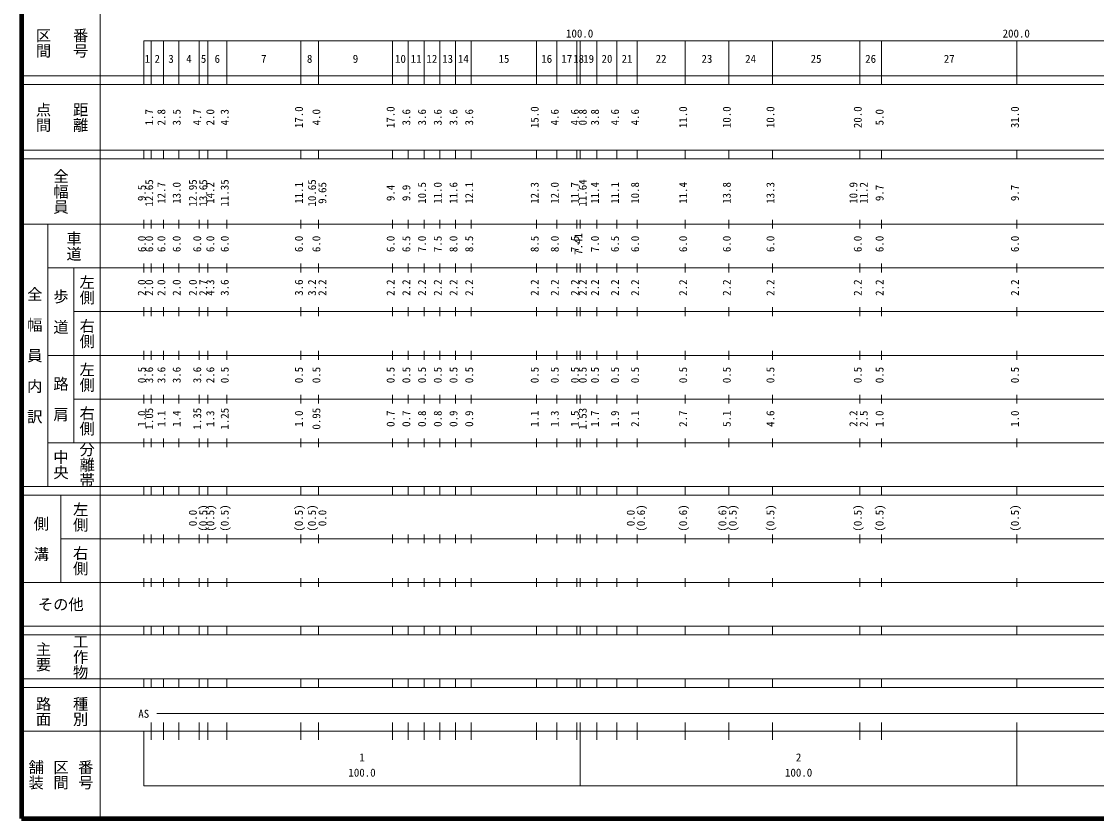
# Model space of a CAD drawing. Units: millimetres on the paper, enlarged 1000 times. Extents: x 40000 to 680000, y 20000 to 380000.
# Drawn here: x 40000 to 286232, y 20000 to 202409 of the extents above; entities that cross this region are included whole.
import ezdxf
from ezdxf.enums import TextEntityAlignment as Align

# ---------------------------------------------------------------- set-up
doc = ezdxf.new("R2010")
doc.units = ezdxf.units.MM
doc.header["$LTSCALE"] = 1000
doc.layers.add('M-TTL', color=2, linetype='Continuous', lineweight=140)
doc.layers.add('M-TTL-BAND', color=7, linetype='Continuous', lineweight=13)
doc.styles.add('@ＭＳ ゴシック', font='')
doc.styles.add('ＭＳ ゴシック', font='')
doc.styles.get('@ＭＳ ゴシック').set_extended_font_data('@MS Gothic')
doc.styles.get('ＭＳ ゴシック').set_extended_font_data('MS Gothic')

msp = doc.modelspace()

# ---------------------------------------------------------------- linework, layer by layer
at = {"layer": 'M-TTL'}
for p, q in [((40000, 380000), (40000, 20000)), ((40000, 20000), (680000, 20000))]:
    msp.add_line(p, q, dxfattribs=at)
at = {"layer": 'M-TTL-BAND'}
for p, q in [((58000, 370000), (58000, 20000)), ((68000, 198000), (579000, 198000)), ((68000, 198000), (68000, 188000)), ((69700, 188000), (69700, 198000)), ((72500, 188000), (72500, 198000)), ((76000, 188000), (76000, 198000)), ((80700, 188000), (80700, 198000)), ((82700, 188000), (82700, 198000)), ((87000, 188000), (87000, 198000)), ((104000, 188000), (104000, 198000)), ((108000, 188000), (108000, 198000)), ((125000, 188000), (125000, 198000)), ((128600, 188000), (128600, 198000)), ((132200, 188000), (132200, 198000)), ((135800, 188000), (135800, 198000)), ((139400, 188000), (139400, 198000)), ((143000, 188000), (143000, 198000)), ((158000, 188000), (158000, 198000)), ((162600, 188000), (162600, 198000)), ((167200, 188000), (167200, 198000)), ((168000, 188000), (168000, 198000)), ((171800, 188000), (171800, 198000)), ((176400, 188000), (176400, 198000)), ((181000, 188000), (181000, 198000)), ((192000, 188000), (192000, 198000)), ((202000, 188000), (202000, 198000)), ((212000, 188000), (212000, 198000)), ((232000, 188000), (232000, 198000)), ((237000, 188000), (237000, 198000)), ((268000, 188000), (268000, 198000)), ((40000, 190000), (579000, 190000)), ((40000, 188000), (579000, 188000)), ((40000, 173000), (579000, 173000)), ((68000, 171000), (68000, 173000)), ((69700, 171000), (69700, 173000)), ((72500, 171000), (72500, 173000)), ((76000, 171000), (76000, 173000)), ((80700, 171000), (80700, 173000)), ((82700, 171000), (82700, 173000)), ((87000, 171000), (87000, 173000)), ((104000, 171000), (104000, 173000)), ((108000, 171000), (108000, 173000)), ((125000, 171000), (125000, 173000)), ((128600, 171000), (128600, 173000)), ((132200, 171000), (132200, 173000)), ((135800, 171000), (135800, 173000)), ((139400, 171000), (139400, 173000)), ((143000, 171000), (143000, 173000)), ((158000, 171000), (158000, 173000)), ((162600, 171000), (162600, 173000)), ((167200, 171000), (167200, 173000)), ((168000, 171000), (168000, 173000)), ((171800, 171000), (171800, 173000)), ((176400, 171000), (176400, 173000)), ((181000, 171000), (181000, 173000)), ((192000, 171000), (192000, 173000)), ((202000, 171000), (202000, 173000)), ((212000, 171000), (212000, 173000)), ((232000, 171000), (232000, 173000)), ((237000, 171000), (237000, 173000)), ((268000, 171000), (268000, 173000)), ((40000, 171000), (579000, 171000)), ((40000, 156000), (579000, 156000)), ((46000, 96000), (46000, 156000)), ((68000, 155000), (68000, 157000)), ((69700, 155000), (69700, 157000)), ((72500, 155000), (72500, 157000)), ((76000, 155000), (76000, 157000)), ((80700, 155000), (80700, 157000)), ((82700, 155000), (82700, 157000)), ((87000, 155000), (87000, 157000)), ((104000, 155000), (104000, 157000)), ((108000, 155000), (108000, 157000)), ((125000, 155000), (125000, 157000)), ((128600, 155000), (128600, 157000)), ((132200, 155000), (132200, 157000)), ((135800, 155000), (135800, 157000)), ((139400, 155000), (139400, 157000)), ((143000, 155000), (143000, 157000)), ((158000, 155000), (158000, 157000)), ((162600, 155000), (162600, 157000)), ((167200, 155000), (167200, 157000)), ((168000, 155000), (168000, 157000)), ((171800, 155000), (171800, 157000)), ((176400, 155000), (176400, 157000)), ((181000, 155000), (181000, 157000)), ((192000, 155000), (192000, 157000)), ((202000, 155000), (202000, 157000)), ((212000, 155000), (212000, 157000)), ((232000, 155000), (232000, 157000)), ((237000, 155000), (237000, 157000)), ((268000, 155000), (268000, 157000)), ((46000, 146000), (579000, 146000)), ((52000, 146000), (52000, 106000)), ((68000, 145000), (68000, 147000)), ((69700, 145000), (69700, 147000)), ((72500, 145000), (72500, 147000)), ((76000, 145000), (76000, 147000)), ((80700, 145000), (80700, 147000)), ((82700, 145000), (82700, 147000)), ((87000, 145000), (87000, 147000)), ((104000, 145000), (104000, 147000)), ((108000, 145000), (108000, 147000)), ((125000, 145000), (125000, 147000)), ((128600, 145000), (128600, 147000)), ((132200, 145000), (132200, 147000)), ((135800, 145000), (135800, 147000)), ((139400, 145000), (139400, 147000)), ((143000, 145000), (143000, 147000)), ((158000, 145000), (158000, 147000)), ((162600, 145000), (162600, 147000)), ((167200, 145000), (167200, 147000)), ((168000, 145000), (168000, 147000)), ((171800, 145000), (171800, 147000)), ((176400, 145000), (176400, 147000)), ((181000, 145000), (181000, 147000)), ((192000, 145000), (192000, 147000)), ((202000, 145000), (202000, 147000)), ((212000, 145000), (212000, 147000)), ((232000, 145000), (232000, 147000)), ((237000, 145000), (237000, 147000)), ((268000, 145000), (268000, 147000)), ((52000, 136000), (579000, 136000)), ((68000, 135000), (68000, 137000)), ((69700, 135000), (69700, 137000)), ((72500, 135000), (72500, 137000)), ((76000, 135000), (76000, 137000)), ((80700, 135000), (80700, 137000)), ((82700, 135000), (82700, 137000)), ((87000, 135000), (87000, 137000)), ((104000, 135000), (104000, 137000)), ((108000, 135000), (108000, 137000)), ((125000, 135000), (125000, 137000)), ((128600, 135000), (128600, 137000)), ((132200, 135000), (132200, 137000)), ((135800, 135000), (135800, 137000)), ((139400, 135000), (139400, 137000)), ((143000, 135000), (143000, 137000)), ((158000, 135000), (158000, 137000)), ((162600, 135000), (162600, 137000)), ((167200, 135000), (167200, 137000)), ((168000, 135000), (168000, 137000)), ((171800, 135000), (171800, 137000)), ((176400, 135000), (176400, 137000)), ((181000, 135000), (181000, 137000)), ((192000, 135000), (192000, 137000)), ((202000, 135000), (202000, 137000)), ((212000, 135000), (212000, 137000)), ((232000, 135000), (232000, 137000)), ((237000, 135000), (237000, 137000)), ((268000, 135000), (268000, 137000)), ((46000, 126000), (579000, 126000)), ((68000, 125000), (68000, 127000)), ((69700, 125000), (69700, 127000)), ((72500, 125000), (72500, 127000)), ((76000, 125000), (76000, 127000)), ((80700, 125000), (80700, 127000)), ((82700, 125000), (82700, 127000)), ((87000, 125000), (87000, 127000)), ((104000, 125000), (104000, 127000)), ((108000, 125000), (108000, 127000)), ((125000, 125000), (125000, 127000)), ((128600, 125000), (128600, 127000)), ((132200, 125000), (132200, 127000)), ((135800, 125000), (135800, 127000)), ((139400, 125000), (139400, 127000)), ((143000, 125000), (143000, 127000)), ((158000, 125000), (158000, 127000)), ((162600, 125000), (162600, 127000)), ((167200, 125000), (167200, 127000)), ((168000, 125000), (168000, 127000)), ((171800, 125000), (171800, 127000)), ((176400, 125000), (176400, 127000)), ((181000, 125000), (181000, 127000)), ((192000, 125000), (192000, 127000)), ((202000, 125000), (202000, 127000)), ((212000, 125000), (212000, 127000)), ((232000, 125000), (232000, 127000)), ((237000, 125000), (237000, 127000)), ((268000, 125000), (268000, 127000)), ((52000, 116000), (579000, 116000)), ((68000, 115000), (68000, 117000)), ((69700, 115000), (69700, 117000)), ((72500, 115000), (72500, 117000)), ((76000, 115000), (76000, 117000)), ((80700, 115000), (80700, 117000)), ((82700, 115000), (82700, 117000)), ((87000, 115000), (87000, 117000)), ((104000, 115000), (104000, 117000)), ((108000, 115000), (108000, 117000)), ((125000, 115000), (125000, 117000)), ((128600, 115000), (128600, 117000)), ((132200, 115000), (132200, 117000)), ((135800, 115000), (135800, 117000)), ((139400, 115000), (139400, 117000)), ((143000, 115000), (143000, 117000)), ((158000, 115000), (158000, 117000)), ((162600, 115000), (162600, 117000)), ((167200, 115000), (167200, 117000)), ((168000, 115000), (168000, 117000)), ((171800, 115000), (171800, 117000)), ((176400, 115000), (176400, 117000)), ((181000, 115000), (181000, 117000)), ((192000, 115000), (192000, 117000)), ((202000, 115000), (202000, 117000)), ((212000, 115000), (212000, 117000)), ((232000, 115000), (232000, 117000)), ((237000, 115000), (237000, 117000)), ((268000, 115000), (268000, 117000)), ((46000, 106000), (579000, 106000)), ((68000, 105000), (68000, 107000)), ((69700, 105000), (69700, 107000)), ((72500, 105000), (72500, 107000)), ((76000, 105000), (76000, 107000)), ((80700, 105000), (80700, 107000)), ((82700, 105000), (82700, 107000)), ((87000, 105000), (87000, 107000)), ((104000, 105000), (104000, 107000)), ((108000, 105000), (108000, 107000)), ((125000, 105000), (125000, 107000)), ((128600, 105000), (128600, 107000)), ((132200, 105000), (132200, 107000)), ((135800, 105000), (135800, 107000)), ((139400, 105000), (139400, 107000)), ((143000, 105000), (143000, 107000)), ((158000, 105000), (158000, 107000)), ((162600, 105000), (162600, 107000)), ((167200, 105000), (167200, 107000)), ((168000, 105000), (168000, 107000)), ((171800, 105000), (171800, 107000)), ((176400, 105000), (176400, 107000)), ((181000, 105000), (181000, 107000)), ((192000, 105000), (192000, 107000)), ((202000, 105000), (202000, 107000)), ((212000, 105000), (212000, 107000)), ((232000, 105000), (232000, 107000)), ((237000, 105000), (237000, 107000)), ((268000, 105000), (268000, 107000)), ((40000, 96000), (579000, 96000)), ((40000, 94000), (579000, 94000)), ((49000, 94000), (49000, 74000)), ((68000, 94000), (68000, 96000)), ((69700, 94000), (69700, 96000)), ((72500, 94000), (72500, 96000)), ((76000, 94000), (76000, 96000)), ((80700, 94000), (80700, 96000)), ((82700, 94000), (82700, 96000)), ((87000, 94000), (87000, 96000)), ((104000, 94000), (104000, 96000)), ((108000, 94000), (108000, 96000)), ((125000, 94000), (125000, 96000)), ((128600, 94000), (128600, 96000)), ((132200, 94000), (132200, 96000)), ((135800, 94000), (135800, 96000)), ((139400, 94000), (139400, 96000)), ((143000, 94000), (143000, 96000)), ((158000, 94000), (158000, 96000)), ((162600, 94000), (162600, 96000)), ((167200, 94000), (167200, 96000)), ((168000, 94000), (168000, 96000)), ((171800, 94000), (171800, 96000)), ((176400, 94000), (176400, 96000)), ((181000, 94000), (181000, 96000)), ((192000, 94000), (192000, 96000)), ((202000, 94000), (202000, 96000)), ((212000, 94000), (212000, 96000)), ((232000, 94000), (232000, 96000)), ((237000, 94000), (237000, 96000)), ((268000, 94000), (268000, 96000)), ((49000, 84000), (579000, 84000)), ((68000, 83000), (68000, 85000)), ((69700, 83000), (69700, 85000)), ((72500, 83000), (72500, 85000)), ((76000, 83000), (76000, 85000)), ((80700, 83000), (80700, 85000)), ((82700, 83000), (82700, 85000)), ((87000, 83000), (87000, 85000)), ((104000, 83000), (104000, 85000)), ((108000, 83000), (108000, 85000)), ((125000, 83000), (125000, 85000)), ((128600, 83000), (128600, 85000)), ((132200, 83000), (132200, 85000)), ((135800, 83000), (135800, 85000)), ((139400, 83000), (139400, 85000)), ((143000, 83000), (143000, 85000)), ((158000, 83000), (158000, 85000)), ((162600, 83000), (162600, 85000)), ((167200, 83000), (167200, 85000)), ((168000, 83000), (168000, 85000)), ((171800, 83000), (171800, 85000)), ((176400, 83000), (176400, 85000)), ((181000, 83000), (181000, 85000)), ((192000, 83000), (192000, 85000)), ((202000, 83000), (202000, 85000)), ((212000, 83000), (212000, 85000)), ((232000, 83000), (232000, 85000)), ((237000, 83000), (237000, 85000)), ((268000, 83000), (268000, 85000)), ((40000, 74000), (579000, 74000)), ((68000, 73000), (68000, 75000)), ((69700, 73000), (69700, 75000)), ((72500, 73000), (72500, 75000)), ((76000, 73000), (76000, 75000)), ((80700, 73000), (80700, 75000)), ((82700, 73000), (82700, 75000)), ((87000, 73000), (87000, 75000)), ((104000, 73000), (104000, 75000)), ((108000, 73000), (108000, 75000)), ((125000, 73000), (125000, 75000)), ((128600, 73000), (128600, 75000)), ((132200, 73000), (132200, 75000)), ((135800, 73000), (135800, 75000)), ((139400, 73000), (139400, 75000)), ((143000, 73000), (143000, 75000)), ((158000, 73000), (158000, 75000)), ((162600, 73000), (162600, 75000)), ((167200, 73000), (167200, 75000)), ((168000, 73000), (168000, 75000)), ((171800, 73000), (171800, 75000)), ((176400, 73000), (176400, 75000)), ((181000, 73000), (181000, 75000)), ((192000, 73000), (192000, 75000)), ((202000, 73000), (202000, 75000)), ((212000, 73000), (212000, 75000)), ((232000, 73000), (232000, 75000)), ((237000, 73000), (237000, 75000)), ((268000, 73000), (268000, 75000)), ((40000, 64000), (579000, 64000)), ((40000, 62000), (579000, 62000)), ((68000, 62000), (68000, 64000)), ((69700, 62000), (69700, 64000)), ((72500, 62000), (72500, 64000)), ((76000, 62000), (76000, 64000)), ((80700, 62000), (80700, 64000)), ((82700, 62000), (82700, 64000)), ((87000, 62000), (87000, 64000)), ((104000, 62000), (104000, 64000)), ((108000, 62000), (108000, 64000)), ((125000, 62000), (125000, 64000)), ((128600, 62000), (128600, 64000)), ((132200, 62000), (132200, 64000)), ((135800, 62000), (135800, 64000)), ((139400, 62000), (139400, 64000)), ((143000, 62000), (143000, 64000)), ((158000, 62000), (158000, 64000)), ((162600, 62000), (162600, 64000)), ((167200, 62000), (167200, 64000)), ((168000, 62000), (168000, 64000)), ((171800, 62000), (171800, 64000)), ((176400, 62000), (176400, 64000)), ((181000, 62000), (181000, 64000)), ((192000, 62000), (192000, 64000)), ((202000, 62000), (202000, 64000)), ((212000, 62000), (212000, 64000)), ((232000, 62000), (232000, 64000)), ((237000, 62000), (237000, 64000)), ((268000, 62000), (268000, 64000)), ((40000, 52000), (579000, 52000)), ((68000, 50000), (68000, 52000)), ((69700, 50000), (69700, 52000)), ((72500, 50000), (72500, 52000)), ((76000, 50000), (76000, 52000)), ((80700, 50000), (80700, 52000)), ((82700, 50000), (82700, 52000)), ((87000, 50000), (87000, 52000)), ((104000, 50000), (104000, 52000)), ((108000, 50000), (108000, 52000)), ((125000, 50000), (125000, 52000)), ((128600, 50000), (128600, 52000)), ((132200, 50000), (132200, 52000)), ((135800, 50000), (135800, 52000)), ((139400, 50000), (139400, 52000)), ((143000, 50000), (143000, 52000)), ((158000, 50000), (158000, 52000)), ((162600, 50000), (162600, 52000)), ((167200, 50000), (167200, 52000)), ((168000, 50000), (168000, 52000)), ((171800, 50000), (171800, 52000)), ((176400, 50000), (176400, 52000)), ((181000, 50000), (181000, 52000)), ((192000, 50000), (192000, 52000)), ((202000, 50000), (202000, 52000)), ((212000, 50000), (212000, 52000)), ((232000, 50000), (232000, 52000)), ((237000, 50000), (237000, 52000)), ((268000, 50000), (268000, 52000)), ((40000, 50000), (579000, 50000)), ((69700, 38000), (69700, 42000)), ((71000, 44000), (565000, 44000)), ((72500, 38000), (72500, 42000)), ((76000, 38000), (76000, 42000)), ((80700, 38000), (80700, 42000)), ((82700, 38000), (82700, 42000)), ((87000, 38000), (87000, 42000)), ((104000, 38000), (104000, 42000)), ((108000, 38000), (108000, 42000)), ((125000, 38000), (125000, 42000)), ((128600, 38000), (128600, 42000)), ((132200, 38000), (132200, 42000)), ((135800, 38000), (135800, 42000)), ((139400, 38000), (139400, 42000)), ((143000, 38000), (143000, 42000)), ((158000, 38000), (158000, 42000)), ((162600, 38000), (162600, 42000)), ((167200, 38000), (167200, 42000)), ((168000, 27500), (168000, 42000)), ((171800, 38000), (171800, 42000)), ((176400, 38000), (176400, 42000)), ((181000, 38000), (181000, 42000)), ((192000, 38000), (192000, 42000)), ((202000, 38000), (202000, 42000)), ((212000, 38000), (212000, 42000)), ((232000, 38000), (232000, 42000)), ((237000, 38000), (237000, 42000)), ((268000, 27500), (268000, 42000)), ((40000, 40000), (579000, 40000)), ((68000, 40000), (68000, 27500)), ((68000, 27500), (579000, 27500))]:
    msp.add_line(p, q, dxfattribs=at)

# ---------------------------------------------------------------- texts
at = {"layer": 'M-TTL-BAND', "style": '@ＭＳ ゴシック'}
for s, p in [('区間', (45000, 197500)), ('番号', (53500, 197500)), ('点間', (45000, 180500)), ('距離', (53500, 180500)), ('全幅員', (49000, 163500)), ('車道', (52000, 151000)), ('左側', (55000, 141000)), ('全\u3000幅\u3000員\u3000内\u3000訳', (43000, 126000)), ('歩\u3000道', (49000, 136000)), ('右側', (55000, 131000)), ('左側', (55000, 121000)), ('路\u3000肩', (49000, 116000)), ('右側', (55000, 111000)), ('分離帯', (55000, 101000)), ('中央', (49000, 101000)), ('左側', (53500, 89000)), ('側\u3000溝', (44500, 84000)), ('右側', (53500, 79000)), ('工作物', (53500, 57000)), ('主要', (45000, 57000)), ('路面', (45000, 44500)), ('種別', (53500, 44500)), ('舗装', (43333, 30000)), ('区間', (49000, 30000)), ('番号', (54667, 30000))]:
    msp.add_text(s, height=2566, rotation=270, dxfattribs=at).set_placement(p, align=Align.MIDDLE_CENTER)
at = {"layer": 'M-TTL-BAND', "style": 'ＭＳ ゴシック'}
for s, p in [('100.0', (167844, 198195)), ('200.0', (267844, 198195)), ('1', (68850, 192405)), ('2', (71100, 192405)), ('3', (74250, 192405)), ('4', (78350, 192405)), ('5', (81700, 192405)), ('6', (84850, 192405)), ('7', (95500, 192405)), ('8', (106000, 192405)), ('9', (116500, 192405)), ('10', (126800, 192405)), ('11', (130400, 192405)), ('12', (134000, 192405)), ('13', (137600, 192405)), ('14', (141200, 192405)), ('15', (150500, 192405)), ('16', (160300, 192405)), ('17', (164900, 192405)), ('18', (167600, 192405)), ('19', (169900, 192405)), ('20', (174100, 192405)), ('21', (178700, 192405)), ('22', (186500, 192405)), ('23', (197000, 192405)), ('24', (207000, 192405)), ('25', (222000, 192405)), ('26', (234500, 192405)), ('27', (252500, 192405)), ('AS', (68000, 42500)), ('1', (118000, 32523)), ('2', (218000, 32523)), ('100.0', (118000, 29033)), ('100.0', (218000, 29033))]:
    msp.add_text(s, height=1833, dxfattribs=at).set_placement(p, align=Align.BOTTOM_CENTER)
for s, p in [('1.7', (70700, 180500)), ('2.8', (73500, 180500)), ('3.5', (77000, 180500)), ('4.7', (81700, 180500)), ('2.0', (84700, 180500)), ('4.3', (88000, 180500)), ('17.0', (105000, 180500)), ('4.0', (109000, 180500)), ('17.0', (126000, 180500)), ('3.6', (129600, 180500)), ('3.6', (133200, 180500)), ('3.6', (136800, 180500)), ('3.6', (140400, 180500)), ('3.6', (144000, 180500)), ('15.0', (159000, 180500)), ('4.6', (163600, 180500)), ('4.6', (168200, 180500)), ('0.8', (170000, 180500)), ('3.8', (172800, 180500)), ('4.6', (177400, 180500)), ('4.6', (182000, 180500)), ('11.0', (193000, 180500)), ('10.0', (203000, 180500)), ('10.0', (213000, 180500)), ('20.0', (233000, 180500)), ('5.0', (238000, 180500)), ('31.0', (269000, 180500)), ('12.65', (70700, 163174)), ('12.7', (73500, 163174)), ('13.0', (77000, 163174)), ('12.95', (80700, 163174)), ('13.65', (83070, 163174)), ('14.2', (84700, 163174)), ('11.35', (88000, 163174)), ('11.1', (105000, 163174)), ('10.65', (108000, 163174)), ('9.65', (110370, 163174)), ('10.5', (133200, 163174)), ('11.0', (136800, 163174)), ('11.6', (140400, 163174)), ('12.1', (144000, 163174)), ('12.3', (159000, 163174)), ('12.0', (163600, 163174)), ('11.7', (168200, 163174)), ('11.64', (170000, 163174)), ('11.4', (172800, 163174)), ('11.1', (177400, 163174)), ('10.8', (182000, 163174)), ('11.4', (193000, 163174)), ('13.8', (203000, 163174)), ('13.3', (213000, 163174)), ('10.9', (232000, 163174)), ('11.2', (234370, 163174)), ('9.5', (69000, 163174)), ('9.4', (126000, 163174)), ('9.9', (129600, 163174)), ('9.7', (238000, 163174)), ('9.7', (269000, 163174)), ('6.0', (69000, 151500)), ('6.0', (70700, 151500)), ('6.0', (73500, 151500)), ('6.0', (77000, 151500)), ('6.0', (81700, 151500)), ('6.0', (84700, 151500)), ('6.0', (88000, 151500)), ('6.0', (105000, 151500)), ('6.0', (109000, 151500)), ('6.0', (126000, 151500)), ('6.5', (129600, 151500)), ('7.0', (133200, 151500)), ('7.5', (136800, 151500)), ('8.0', (140400, 151500)), ('8.5', (144000, 151500)), ('8.5', (159000, 151500)), ('8.0', (163600, 151500)), ('7.5', (168200, 151500)), ('7.41', (169000, 151500)), ('7.0', (172800, 151500)), ('6.5', (177400, 151500)), ('6.0', (182000, 151500)), ('6.0', (193000, 151500)), ('6.0', (203000, 151500)), ('6.0', (213000, 151500)), ('6.0', (233000, 151500)), ('6.0', (238000, 151500)), ('6.0', (269000, 151500)), ('2.0', (69000, 141500)), ('2.0', (70700, 141500)), ('2.0', (73500, 141500)), ('2.0', (77000, 141500)), ('2.0', (80700, 141500)), ('2.7', (83070, 141500)), ('4.3', (84700, 141500)), ('3.6', (88000, 141500)), ('3.6', (105000, 141500)), ('3.2', (108000, 141500)), ('2.2', (110370, 141500)), ('2.2', (126000, 141500)), ('2.2', (129600, 141500)), ('2.2', (133200, 141500)), ('2.2', (136800, 141500)), ('2.2', (140400, 141500)), ('2.2', (144000, 141500)), ('2.2', (159000, 141500)), ('2.2', (163600, 141500)), ('2.2', (168200, 141500)), ('2.2', (170000, 141500)), ('2.2', (172800, 141500)), ('2.2', (177400, 141500)), ('2.2', (182000, 141500)), ('2.2', (193000, 141500)), ('2.2', (203000, 141500)), ('2.2', (213000, 141500)), ('2.2', (233000, 141500)), ('2.2', (238000, 141500)), ('2.2', (269000, 141500)), ('0.5', (69000, 121500)), ('3.6', (70700, 121500)), ('3.6', (73500, 121500)), ('3.6', (77000, 121500)), ('3.6', (81700, 121500)), ('2.6', (84700, 121500)), ('0.5', (88000, 121500)), ('0.5', (105000, 121500)), ('0.5', (109000, 121500)), ('0.5', (126000, 121500)), ('0.5', (129600, 121500)), ('0.5', (133200, 121500)), ('0.5', (136800, 121500)), ('0.5', (140400, 121500)), ('0.5', (144000, 121500)), ('0.5', (159000, 121500)), ('0.5', (163600, 121500)), ('0.5', (168200, 121500)), ('0.5', (170000, 121500)), ('0.5', (172800, 121500)), ('0.5', (177400, 121500)), ('0.5', (182000, 121500)), ('0.5', (193000, 121500)), ('0.5', (203000, 121500)), ('0.5', (213000, 121500)), ('0.5', (233000, 121500)), ('0.5', (238000, 121500)), ('0.5', (269000, 121500)), ('1.05', (70700, 111500)), ('1.4', (77000, 111500)), ('1.35', (81700, 111500)), ('1.25', (88000, 111500)), ('0.95', (109000, 111500)), ('1.53', (170000, 111500)), ('1.0', (69000, 111500)), ('1.1', (73500, 111500)), ('1.3', (84700, 111500)), ('1.0', (105000, 111500)), ('0.7', (126000, 111500)), ('0.7', (129600, 111500)), ('0.8', (133200, 111500)), ('0.8', (136800, 111500)), ('0.9', (140400, 111500)), ('0.9', (144000, 111500)), ('1.1', (159000, 111500)), ('1.3', (163600, 111500)), ('1.5', (168200, 111500)), ('1.7', (172800, 111500)), ('1.9', (177400, 111500)), ('2.1', (182000, 111500)), ('2.7', (193000, 111500)), ('5.1', (203000, 111500)), ('4.6', (213000, 111500)), ('2.2', (232000, 111500)), ('2.5', (234370, 111500)), ('1.0', (238000, 111500)), ('1.0', (269000, 111500)), ('(0.5)', (83070, 88764)), ('(0.5)', (84700, 88764)), ('(0.5)', (88000, 88764)), ('(0.5)', (105000, 88764)), ('(0.5)', (108000, 88764)), ('(0.6)', (183370, 88764)), ('(0.6)', (193000, 88764)), ('(0.6)', (202000, 88764)), ('(0.5)', (204370, 88764)), ('(0.5)', (213000, 88764)), ('(0.5)', (233000, 88764)), ('(0.5)', (238000, 88764)), ('(0.5)', (269000, 88764)), ('0.0', (80700, 88764)), ('0.0', (110370, 88764)), ('0.0', (181000, 88764))]:
    msp.add_text(s, height=1833, rotation=90, dxfattribs=at).set_placement(p, align=Align.BOTTOM_CENTER)
msp.add_text('その他', height=2566, dxfattribs=at).set_placement((49000, 69000), align=Align.MIDDLE_CENTER)

doc.saveas('drawing.dxf')
